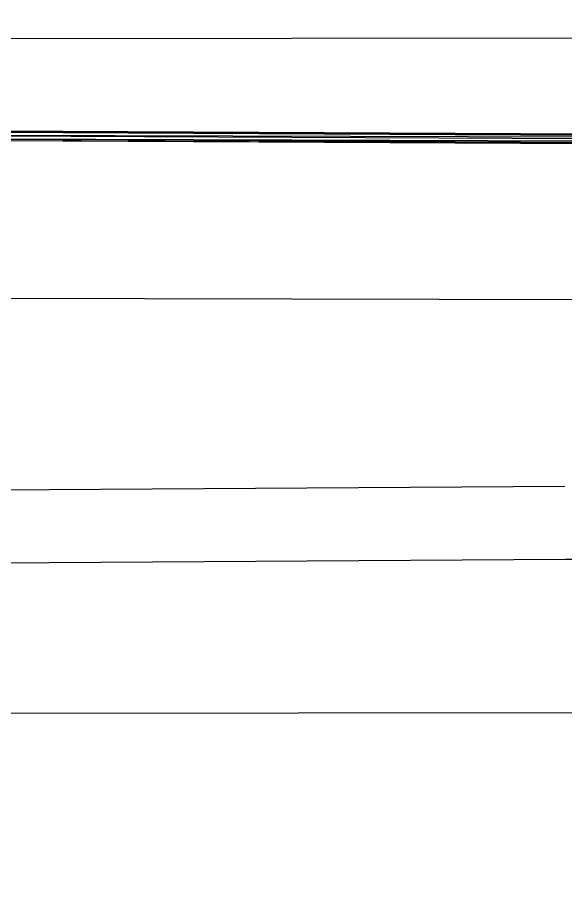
# Model space of a CAD drawing. Header units: millimetres. Extents: x -4997 to -4876, y -8737 to -8661.
# Drawn here: x -4931.783 to -4930.659, y -8695.361 to -8693.564 of the extents above; entities that cross this region are included whole.
import ezdxf

# ---------------------------------------------------------------- set-up
doc = ezdxf.new("R2010")
doc.units = ezdxf.units.MM
doc.header["$LTSCALE"] = 0.1
for name, color, linetype in [('cobertura nova', 4, 'Continuous'), ('imagem', 7, 'Continuous'), ('visto', 9, 'Continuous')]:
    doc.layers.add(name, color=color, linetype=linetype)
picture_1 = doc.add_image_def('image1.jpg', size_in_pixel=(1920, 1080))

msp = doc.modelspace()

# ---------------------------------------------------------------- linework, layer by layer
at = {"layer": 'cobertura nova'}
for p, q in [((-4932.0077, -8693.7954), (-4928.2971, -8693.8138)), ((-4928.2971, -8693.8139), (-4932.0077, -8693.7982)), ((-4932.0077, -8693.7984), (-4928.2971, -8693.8166)), ((-4928.2971, -8693.8169), (-4932.0077, -8693.805)), ((-4932.0077, -8693.8055), (-4928.2971, -8693.8235)), ((-4932.0077, -8693.8121), (-4928.2971, -8693.8238)), ((-4932.0077, -8693.8125), (-4928.2971, -8693.8304)), ((-4932.0077, -8693.8152), (-4928.2971, -8693.8305)), ((-4932.0077, -8693.8154), (-4928.2971, -8693.8332))]:
    msp.add_line(p, q, dxfattribs=at)
at = {"layer": 'visto'}
msp.add_line((-4929.8979, -8693.6051), (-4933.4079, -8693.61), dxfattribs=at)
for p, q in [((-4922.2992, -8694.1588), (-4933.41, -8694.1373)), ((-4930.6602, -8694.5256), (-4934.0004, -8694.5481)), ((-4930.6592, -8694.6756), (-4934.0004, -8694.6981)), ((-4922.2992, -8694.6934), (-4930.6592, -8694.6756))]:
    msp.add_line(p, q, dxfattribs=at).dxf.unprotected_set("ltscale", 0)
msp.add_lwpolyline([(-4922.2992, -8694.9957), (-4927.0194, -8694.9866), (-4934.0004, -8694.9933)], dxfattribs=at)

# ---------------------------------------------------------------- pictures from other files: only their frames are drawn
at = {"layer": 'imagem'}
image = msp.add_image(picture_1, insert=(-4995.0367, -8736.0525), size_in_units=(116.4021, 65.4762), dxfattribs=at)
image.dxf.flags = 7

doc.saveas('drawing.dxf')
